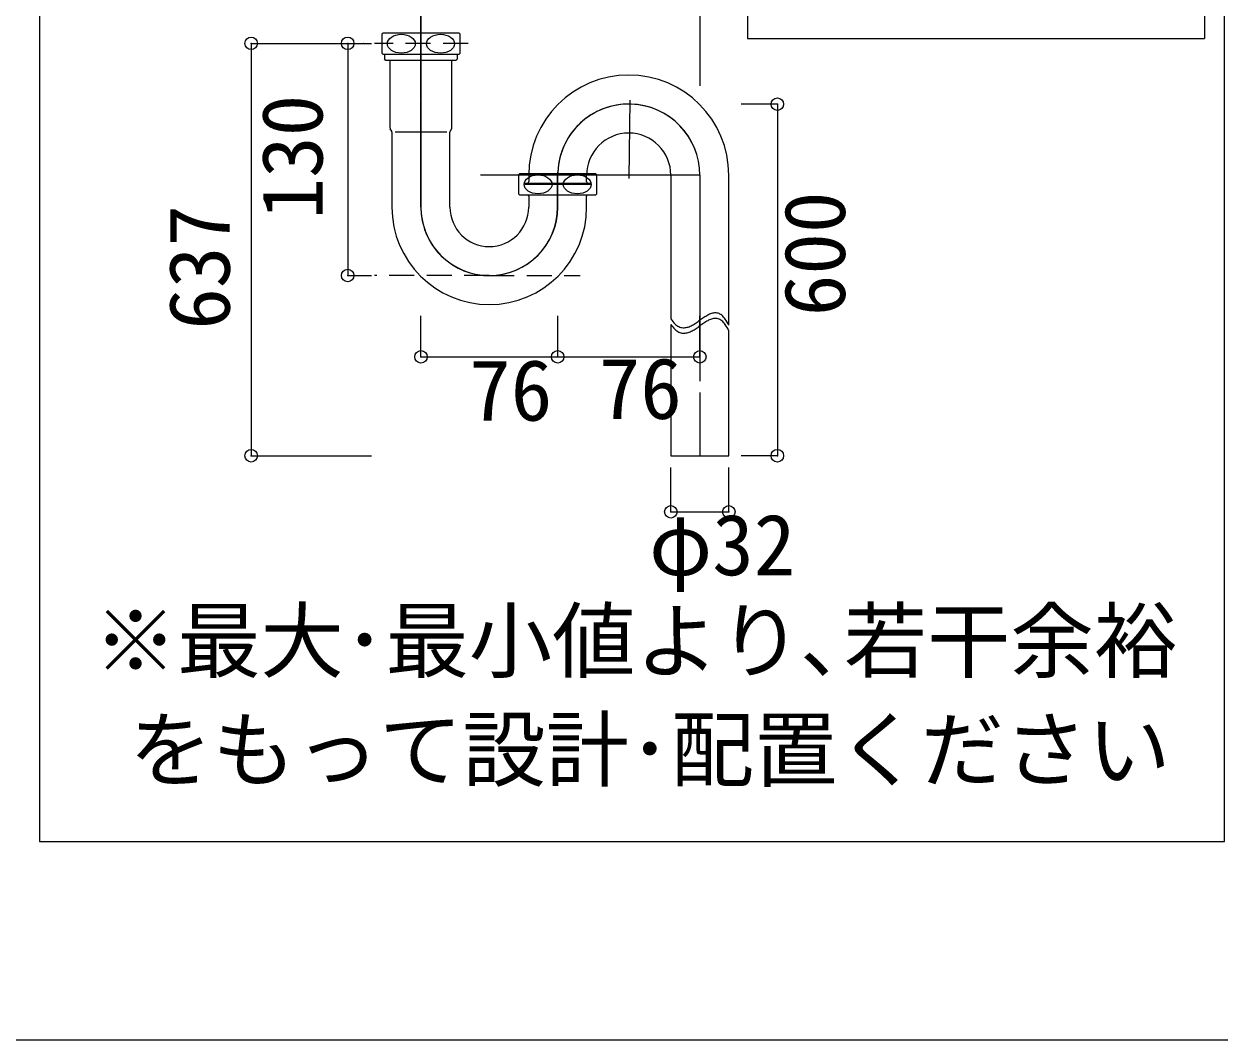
# Model space of a CAD drawing. Units: millimetres, scale not verified. Extents: x -1002 to 1002, y -687 to 676.
# Drawn here: x 713.1 to 1002, y -687.1 to -443.4 of the extents above; entities that cross this region are included whole.
import ezdxf
from ezdxf.enums import TextEntityAlignment as Align

# ---------------------------------------------------------------- set-up
doc = ezdxf.new("R2010")
doc.units = ezdxf.units.MM
doc.header["$LTSCALE"] = 5
doc.header["$PDMODE"] = 32
doc.header["$PDSIZE"] = 3
doc.linetypes.add('DASHED1', pattern=[1.8, 1.2, -0.6])
doc.layers.add('F-0', color=7, linetype='Continuous', lineweight=15)
doc.styles.add('ＭＳ ゴシック', font='')
doc.styles.get('ＭＳ ゴシック').set_extended_font_data('MS Gothic')

msp = doc.modelspace()

# ---------------------------------------------------------------- linework, layer by layer
at = {"layer": 'F-0', "lineweight": 18}
for p, q in [((716.818, -201.94), (716.818, -639.44)), ((716.818, -201.94), (716.818, -639.44)), ((1001.193, -639.44), (1001.193, -201.94)), ((1001.193, -639.44), (1001.193, -201.94)), ((716.818, -639.44), (1001.193, -639.44)), ((716.818, -639.44), (1001.193, -639.44))]:
    msp.add_line(p, q, dxfattribs=at)
at = {"layer": 'F-0'}
for p, q in [((886.754, -334.299), (886.754, -446.864)), ((886.754, -334.299), (886.754, -446.864)), ((996.428, -334.299), (996.428, -446.864)), ((996.428, -334.299), (996.428, -446.864)), ((808.373, -427.12), (808.373, -487.857)), ((808.373, -427.12), (808.373, -487.857)), ((875.311, -427.557), (875.311, -456.928)), ((875.311, -427.557), (875.311, -456.928)), ((798.967, -445.861), (798.967, -450.381)), ((798.967, -445.861), (798.967, -450.381)), ((799.286, -445.496), (817.461, -445.496)), ((799.286, -445.496), (817.461, -445.496)), ((817.78, -450.381), (817.78, -445.861)), ((817.78, -450.381), (817.78, -445.861)), ((875.311, -446.895), (875.311, -458.221)), ((875.311, -446.895), (875.311, -458.221)), ((886.754, -446.864), (996.428, -446.864)), ((886.754, -446.864), (996.428, -446.864)), ((817.452, -450.746), (799.286, -450.746)), ((799.286, -450.746), (799.295, -450.746)), ((799.286, -450.746), (799.295, -450.746)), ((817.452, -450.746), (799.286, -450.746)), ((799.286, -450.746), (799.295, -450.746)), ((799.286, -450.746), (799.295, -450.746)), ((799.623, -450.746), (799.623, -451.782)), ((799.623, -450.746), (799.623, -451.782)), ((800.936, -452.132), (800.936, -459.26)), ((800.936, -452.132), (800.936, -459.26)), ((816.773, -452.132), (808.373, -452.132)), ((816.773, -452.132), (808.373, -452.132)), ((815.811, -459.26), (815.811, -452.132)), ((815.811, -459.26), (815.811, -452.132)), ((817.123, -451.782), (816.773, -452.132)), ((817.123, -451.782), (816.773, -452.132)), ((817.123, -451.782), (817.123, -450.746)), ((817.123, -451.782), (817.123, -450.746)), ((817.452, -450.746), (817.461, -450.746)), ((817.452, -450.746), (817.461, -450.746)), ((800.936, -459.26), (800.936, -468.202)), ((800.936, -459.26), (800.936, -468.202)), ((815.811, -468.202), (815.811, -459.26)), ((815.811, -468.202), (815.811, -459.26)), ((808.373, -487.321), (808.373, -461.491)), ((808.373, -487.321), (808.373, -461.491)), ((858.481, -461.645), (858.24, -480.414)), ((858.481, -461.645), (858.24, -480.414)), ((801.359, -469.121), (801.03, -468.552)), ((801.359, -469.121), (801.03, -468.552)), ((801.417, -469.34), (801.417, -476.675)), ((801.417, -469.34), (801.417, -476.675)), ((802.157, -469.223), (808.373, -469.223)), ((802.157, -469.223), (808.373, -469.223)), ((808.373, -469.223), (814.59, -469.223)), ((808.373, -469.223), (814.59, -469.223)), ((815.33, -487.321), (815.33, -469.34)), ((815.33, -487.321), (815.33, -469.34)), ((815.717, -468.552), (815.388, -469.121)), ((815.717, -468.552), (815.388, -469.121)), ((801.417, -476.675), (801.417, -487.321)), ((801.417, -476.675), (801.417, -487.321)), ((832.099, -479.227), (850.273, -479.227)), ((832.099, -479.227), (850.273, -479.227)), ((841.195, -487.321), (841.195, -478.892)), ((841.195, -487.321), (841.195, -478.892)), ((875.32, -479.665), (822.686, -479.665)), ((875.32, -479.665), (822.686, -479.665)), ((831.78, -479.592), (831.78, -484.112)), ((831.78, -479.592), (831.78, -484.112)), ((833.42, -481.852), (833.42, -481.59)), ((833.42, -481.59), (841.186, -481.59)), ((833.42, -481.852), (833.42, -481.59)), ((833.42, -481.59), (841.186, -481.59)), ((833.792, -481.852), (833.42, -481.852)), ((833.792, -481.852), (833.42, -481.852)), ((848.952, -481.852), (833.792, -481.852)), ((848.952, -481.852), (833.792, -481.852)), ((834.23, -479.665), (834.23, -481.152)), ((834.23, -479.665), (834.23, -481.152)), ((841.186, -487.286), (841.186, -479.665)), ((841.186, -487.286), (841.186, -479.665)), ((841.186, -481.59), (848.952, -481.59)), ((841.186, -481.59), (848.952, -481.59)), ((848.142, -481.152), (848.142, -479.665)), ((848.142, -481.152), (848.142, -479.665)), ((848.952, -481.852), (848.952, -481.59)), ((848.952, -481.852), (848.952, -481.59)), ((850.592, -484.112), (850.592, -479.592)), ((850.592, -484.112), (850.592, -479.592)), ((868.355, -479.665), (868.355, -514.137)), ((868.355, -479.665), (868.355, -514.137)), ((875.311, -479.665), (875.311, -503.586)), ((875.311, -479.665), (875.311, -498.949)), ((875.311, -479.665), (875.311, -503.586)), ((875.311, -479.665), (875.311, -498.949)), ((882.267, -515.662), (882.267, -479.665)), ((882.267, -515.662), (882.267, -479.665)), ((850.264, -484.477), (832.099, -484.477)), ((832.099, -484.477), (832.108, -484.477)), ((850.264, -484.477), (832.099, -484.477)), ((832.099, -484.477), (832.108, -484.477)), ((834.23, -484.67), (834.23, -487.321)), ((834.23, -484.67), (834.23, -487.321)), ((848.142, -487.321), (848.142, -484.67)), ((848.142, -487.321), (848.142, -484.67)), ((875.311, -503.22), (875.311, -529.086)), ((875.311, -503.22), (875.311, -529.086)), ((868.355, -515.45), (868.355, -532.647)), ((868.355, -515.45), (868.355, -532.647)), ((868.355, -532.647), (868.355, -546.95)), ((868.355, -532.647), (868.355, -546.95)), ((875.311, -531.771), (875.311, -546.95)), ((875.311, -531.771), (875.311, -546.95)), ((-1002.086, -687.064), (1002.034, -687.064))]:
    msp.add_line(p, q, dxfattribs=at)
at = {"layer": 'F-0', "color": 4, "lineweight": 9}
for p, q in [((767.644, -448.036), (767.644, -546.95)), ((767.644, -448.036), (796.533, -448.036)), ((767.644, -448.036), (767.644, -546.95)), ((767.644, -448.036), (796.533, -448.036)), ((790.799, -448.036), (790.799, -503.727)), ((790.799, -448.036), (796.533, -448.036)), ((790.799, -448.036), (790.799, -503.727)), ((790.799, -448.036), (796.533, -448.036)), ((893.922, -462.613), (885.259, -462.613)), ((893.922, -462.613), (885.259, -462.613)), ((893.922, -462.613), (893.922, -546.95)), ((893.922, -462.613), (893.922, -546.95)), ((790.799, -503.727), (796.533, -503.727)), ((790.799, -503.727), (796.533, -503.727)), ((808.373, -523.215), (808.373, -513.405)), ((808.373, -523.215), (808.373, -513.405)), ((841.195, -523.215), (841.195, -513.405)), ((841.195, -523.215), (841.195, -513.405)), ((875.311, -523.215), (875.311, -513.405)), ((808.373, -523.215), (841.195, -523.215)), ((808.373, -523.215), (841.195, -523.215)), ((841.195, -523.215), (875.311, -523.215)), ((767.644, -546.95), (796.533, -546.95)), ((767.644, -546.95), (796.533, -546.95)), ((893.922, -546.95), (885.259, -546.95)), ((893.922, -546.95), (885.259, -546.95)), ((868.355, -560.412), (868.355, -549.786)), ((868.355, -560.412), (868.355, -549.786)), ((882.267, -560.412), (882.267, -549.786)), ((882.267, -560.412), (882.267, -549.786)), ((868.355, -560.412), (882.267, -560.412)), ((868.355, -560.412), (882.267, -560.412))]:
    msp.add_line(p, q, dxfattribs=at)
at = {"layer": 'F-0', "color": 4, "linetype": 'DASHED1', "lineweight": 9}
for p, q in [((794.605, -448.036), (794.541, -448.036)), ((794.605, -448.036), (794.541, -448.036)), ((819.682, -448.036), (797.247, -448.036)), ((819.682, -448.036), (797.247, -448.036)), ((824.78, -503.727), (797.25, -503.727)), ((824.78, -503.727), (797.25, -503.727)), ((824.78, -503.727), (846.612, -503.727)), ((824.78, -503.727), (846.612, -503.727))]:
    msp.add_line(p, q, dxfattribs=at)
at = {"layer": 'F-0'}
for points in [[(808.373, -461.369), (808.373, -425.299), (808.373, -394.027)], [(808.373, -461.369), (808.373, -425.299), (808.373, -394.027)], [(808.373, -452.132), (799.973, -452.132), (799.623, -451.782)], [(808.373, -452.132), (799.973, -452.132), (799.623, -451.782)], [(868.355, -546.95), (882.267, -546.95), (882.267, -516.974)], [(868.355, -546.95), (882.267, -546.95), (882.267, -516.974)]]:
    msp.add_lwpolyline(points, dxfattribs=at)
at = {"layer": 'F-0', "color": 4, "lineweight": 9}
msp.add_lwpolyline([(841.195, -523.215), (875.311, -523.215), (875.311, -513.405)], dxfattribs=at)
at = {"layer": 'F-0'}
for centre, radius, start, end in [((801.92, -448.121), 3.719, 135.09913, 142.57199), ((801.92, -448.121), 3.719, 135.09913, 142.57199), ((814.827, -448.121), 3.719, 37.42801, 44.90087), ((814.827, -448.121), 3.719, 37.42801, 44.90087), ((801.92, -448.121), 3.719, 217.42801, 224.90087), ((801.92, -448.121), 3.719, 217.42801, 224.90087), ((814.827, -448.121), 3.719, 315.09913, 322.57199), ((814.827, -448.121), 3.719, 315.09913, 322.57199), ((858.248, -479.665), 24.019, 0, 180), ((858.248, -479.665), 24.019, 0, 180), ((858.248, -479.665), 17.062, 87.94387, 180), ((858.248, -479.665), 17.062, 87.94387, 180), ((858.248, -479.665), 17.071, 0, 177.40546), ((858.248, -479.665), 17.071, 0, 177.40546), ((858.248, -479.665), 17.062, 0, 87.94387), ((858.248, -479.665), 17.062, 0, 87.94387), ((801.636, -468.202), 0.7, 180, 210), ((801.636, -468.202), 0.7, 180, 210), ((800.98, -469.34), 0.438, 0, 30), ((800.98, -469.34), 0.438, 0, 30), ((815.767, -469.34), 0.438, 150, 180), ((815.767, -469.34), 0.438, 150, 180), ((815.111, -468.202), 0.7, 330, 0), ((815.111, -468.202), 0.7, 330, 0), ((858.248, -479.665), 10.106, 0, 180), ((858.248, -479.665), 10.106, 0, 180), ((834.733, -481.852), 3.719, 135.09913, 142.57199), ((834.733, -481.852), 3.719, 135.09913, 142.57199), ((847.639, -481.852), 3.719, 37.42801, 44.90087), ((847.639, -481.852), 3.719, 37.42801, 44.90087), ((833.792, -481.152), 0.438, 270, 0), ((833.792, -481.152), 0.438, 270, 0), ((848.58, -481.152), 0.438, 180, 270), ((848.58, -481.152), 0.438, 180, 270), ((834.733, -481.852), 3.719, 217.42801, 224.90087), ((834.733, -481.852), 3.719, 217.42801, 224.90087), ((833.792, -484.67), 0.438, 0, 26.17755), ((833.792, -484.67), 0.438, 0, 26.17755), ((848.58, -484.67), 0.438, 150, 180), ((848.58, -484.67), 0.438, 150, 180), ((847.639, -481.852), 3.719, 315.09913, 322.57199), ((847.639, -481.852), 3.719, 315.09913, 322.57199), ((824.78, -487.321), 23.363, 180, 0), ((824.78, -487.321), 23.363, 180, 0), ((824.78, -487.321), 16.406, 180, 270), ((824.78, -487.321), 16.415, 181.87086, 0), ((824.78, -487.321), 16.406, 180, 270), ((824.78, -487.321), 16.415, 181.87086, 0), ((824.78, -487.321), 9.45, 180, 0), ((824.78, -487.321), 9.45, 180, 0), ((824.78, -487.321), 16.406, 270, 0), ((824.78, -487.321), 16.406, 270, 0), ((873.671, -510.721), 6.319, 212.72203, 226.60953), ((873.671, -510.721), 6.319, 212.72203, 226.60953), ((935.229, -600.017), 104.441, 124.52174, 125.14879), ((935.229, -600.017), 104.441, 124.52174, 125.14879), ((884.429, -526.121), 14.767, 120.34038, 124.6107), ((884.429, -526.121), 14.767, 120.34038, 124.6107), ((880.227, -518.885), 6.4, 111.45266, 120.60102), ((880.227, -518.885), 6.4, 111.45266, 120.60102), ((879.146, -516.077), 3.391, 96.00772, 111.8117), ((879.146, -516.077), 3.391, 96.00772, 111.8117), ((879.146, -517.389), 3.391, 96.00772, 111.8117), ((879.146, -517.389), 3.391, 96.00772, 111.8117), ((879.028, -515.067), 2.375, 73.97913, 95.71073), ((879.028, -515.067), 2.375, 73.97913, 95.71073), ((879.028, -516.38), 2.375, 73.97913, 95.71073), ((879.028, -516.38), 2.375, 73.97913, 95.71073), ((878.859, -515.395), 2.738, 51.5772, 72.48176), ((878.859, -515.395), 2.738, 51.5772, 72.48176), ((878.859, -516.708), 2.738, 51.5772, 72.48176), ((878.859, -516.708), 2.738, 51.5772, 72.48176), ((877.432, -517.007), 4.889, 35.29043, 50.21011), ((877.432, -517.007), 4.889, 35.29043, 50.21011), ((873.018, -519.964), 10.201, 24.94423, 34.52454), ((873.018, -519.964), 10.201, 24.94423, 34.52454), ((873.671, -512.034), 6.319, 212.72203, 226.60953), ((873.671, -512.034), 6.319, 212.72203, 226.60953), ((871.791, -512.792), 3.523, 225.702, 245.03152), ((871.791, -512.792), 3.523, 225.702, 245.03152), ((871.791, -514.104), 3.523, 225.702, 245.03152), ((871.791, -514.104), 3.523, 225.702, 245.03152), ((871.447, -513.549), 2.692, 244.86394, 266.31233), ((871.447, -513.549), 2.692, 244.86394, 266.31233), ((871.456, -513.054), 3.186, 266.722, 284.24596), ((871.456, -513.054), 3.186, 266.722, 284.24596), ((870.959, -511.184), 5.122, 284.48835, 295.96465), ((870.959, -511.184), 5.122, 284.48835, 295.96465), ((870.959, -512.496), 5.122, 284.48835, 295.96465), ((870.959, -512.496), 5.122, 284.48835, 295.96465), ((868.957, -507.091), 9.678, 296.00867, 302.489), ((868.957, -507.091), 9.678, 296.00867, 302.489), ((868.957, -508.403), 9.678, 296.00867, 302.489), ((868.957, -508.403), 9.678, 296.00867, 302.489), ((861.101, -494.736), 24.32, 302.46715, 305.15235), ((861.101, -494.736), 24.32, 302.46715, 305.15235), ((861.101, -496.048), 24.32, 302.46715, 305.15235), ((861.101, -496.048), 24.32, 302.46715, 305.15235), ((935.229, -601.33), 104.441, 124.52174, 125.14879), ((935.229, -601.33), 104.441, 124.52174, 125.14879), ((884.429, -527.433), 14.767, 120.34038, 124.6107), ((884.429, -527.433), 14.767, 120.34038, 124.6107), ((880.227, -520.197), 6.4, 111.45266, 120.60102), ((880.227, -520.197), 6.4, 111.45266, 120.60102), ((877.432, -518.319), 4.889, 35.29043, 50.21011), ((877.432, -518.319), 4.889, 35.29043, 50.21011), ((873.018, -521.276), 10.201, 24.94423, 34.52454), ((873.018, -521.276), 10.201, 24.94423, 34.52454), ((871.447, -514.861), 2.692, 244.86394, 266.31233), ((871.447, -514.861), 2.692, 244.86394, 266.31233), ((871.456, -514.367), 3.186, 266.722, 284.24596), ((871.456, -514.367), 3.186, 266.722, 284.24596)]:
    msp.add_arc(centre, radius, start, end, dxfattribs=at)
for centre in [(803.67, -448.121), (803.67, -448.121), (813.077, -448.121), (813.077, -448.121), (836.483, -481.852), (836.483, -481.852), (845.889, -481.852), (845.889, -481.852)]:
    msp.add_ellipse(centre, major_axis=(3.353, 0), ratio=0.674074, dxfattribs=at)
at = {"layer": 'F-0', "color": 6}
for p in [(767.644, -448.036), (790.799, -448.036), (893.922, -462.613), (790.799, -503.727), (808.373, -523.215), (841.195, -523.215), (875.311, -523.215), (767.644, -546.95), (893.922, -546.95), (868.355, -560.412), (882.267, -560.412)]:
    msp.add_point(p, dxfattribs=at)

# ---------------------------------------------------------------- texts
at = {"layer": 'F-0', "style": 'ＭＳ ゴシック'}
for s, p in [('130', (789.17, -490.27)), ('130', (789.17, -490.27)), ('600', (914.544, -513.481)), ('637', (766.884, -516.712))]:
    msp.add_text(s, height=14.66, rotation=90, dxfattribs=at).set_placement(p, align=Align.BOTTOM_LEFT)
for s, p in [('76', (819.948, -542.933)), ('76', (819.948, -542.933)), ('76', (851.042, -542.509)), ('76', (851.042, -542.509)), ('φ32', (863.125, -580.019)), ('φ32', (863.125, -580.019)), ('※最大･最小値より､若干余裕', (729.881, -603.05)), ('※最大･最小値より､若干余裕', (729.881, -603.05)), ('をもって設計･配置ください', (738.334, -629.157)), ('をもって設計･配置ください', (738.334, -629.157))]:
    msp.add_text(s, height=14.66, dxfattribs=at).set_placement(p, align=Align.BOTTOM_LEFT)

doc.saveas('drawing.dxf')
